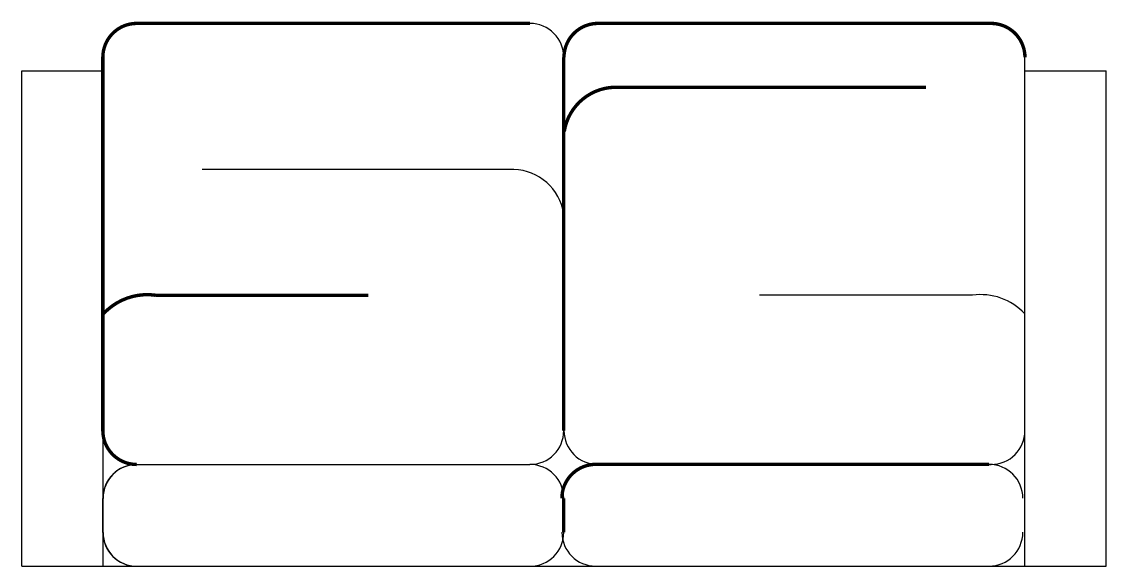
# Model space of a CAD drawing. Header units: metres. Extents: x 0.04 to 1.64, y 0.06 to 0.86.
import ezdxf

# ---------------------------------------------------------------- set-up
doc = ezdxf.new("R2010")
doc.units = ezdxf.units.M

msp = doc.modelspace()

# ---------------------------------------------------------------- linework, layer by layer
for p, q in [((0.1563, 0.0597), (0.1563, 0.8156)), ((0.8363, 0.2597), (0.8363, 0.8097)), ((1.5163, 0.0597), (1.5163, 0.8097)), ((1.5163, 0.2597), (1.5163, 0.8097)), ((0.0363, 0.0597), (0.0363, 0.7897)), ((0.0363, 0.7897), (0.1563, 0.7897)), ((0.836, 0.7897), (0.8363, 0.7897)), ((1.5163, 0.7897), (1.6363, 0.7897)), ((1.6363, 0.0597), (1.6363, 0.7897)), ((0.7623, 0.6445), (0.3026, 0.6445)), ((1.4387, 0.4591), (1.1248, 0.4591)), ((0.206, 0.2097), (0.786, 0.2097)), ((0.206, 0.2097), (0.786, 0.2097)), ((0.8863, 0.2097), (1.4663, 0.2097)), ((0.156, 0.1097), (0.156, 0.1597)), ((0.1563, 0.1097), (0.1563, 0.1597)), ((0.8363, 0.1097), (0.8363, 0.1597)), ((1.5163, 0.1097), (1.5163, 0.1597)), ((0.0363, 0.0597), (1.6363, 0.0597)), ((0.0363, 0.0597), (0.1563, 0.0597)), ((0.206, 0.0597), (0.786, 0.0597)), ((0.8832, 0.0599), (1.4632, 0.0599)), ((1.5163, 0.0597), (1.6363, 0.0597))]:
    msp.add_line(p, q)
at = {"const_width": 0.005}
for points in [[(0.156, 0.8097, -0.414214), (0.206, 0.8597, -0.414214)], [(0.8363, 0.8097, -0.414214), (0.8863, 0.8597, -0.414214)], [(1.4663, 0.8597, -0.414214), (1.5163, 0.8097, -0.414214)], [(0.8367, 0.7005, -0.359374), (0.9104, 0.7656, -0.359374)], [(0.1568, 0.4317, -0.245975), (0.2339, 0.4591, -0.245975)], [(0.206, 0.2097, -0.414214), (0.156, 0.2597, -0.414214)], [(0.8332, 0.1599, -0.414214), (0.8832, 0.2099, -0.414214)]]:
    msp.add_lwpolyline(points, format="xyb", dxfattribs=at)
for points in [[(0.206, 0.8597), (0.786, 0.8597)], [(0.8863, 0.8597), (1.4663, 0.8597)], [(0.156, 0.2597), (0.156, 0.8097)], [(0.836, 0.2597), (0.836, 0.8097)], [(0.9104, 0.7656), (1.3701, 0.7656)], [(0.2339, 0.4591), (0.5478, 0.4591)], [(0.8832, 0.2099), (1.4632, 0.2099)], [(0.836, 0.1097), (0.836, 0.1597)]]:
    msp.add_lwpolyline(points, dxfattribs=at)
for centre, radius, start, end in [((0.786, 0.8097), 0.05, 360, 90), ((0.7597, 0.5672), 0.0773, 9.0277, 88.0961), ((1.4512, 0.3717), 0.0883, 42.8076, 98.0836), ((0.786, 0.2597), 0.05, 270, 360), ((0.8863, 0.2597), 0.05, 180, 270), ((1.4663, 0.2597), 0.05, 270, 360), ((0.206, 0.1597), 0.05, 90, 180), ((0.2063, 0.1597), 0.05, 90, 180), ((0.786, 0.1597), 0.05, 360, 90), ((1.4632, 0.1599), 0.05, 360, 90), ((0.206, 0.1097), 0.05, 180, 270), ((0.2063, 0.1097), 0.05, 180, 270), ((0.786, 0.1097), 0.05, 270, 360), ((0.8832, 0.1099), 0.05, 180, 270), ((1.4632, 0.1099), 0.05, 270, 360)]:
    msp.add_arc(centre, radius, start, end)

doc.saveas('drawing.dxf')
